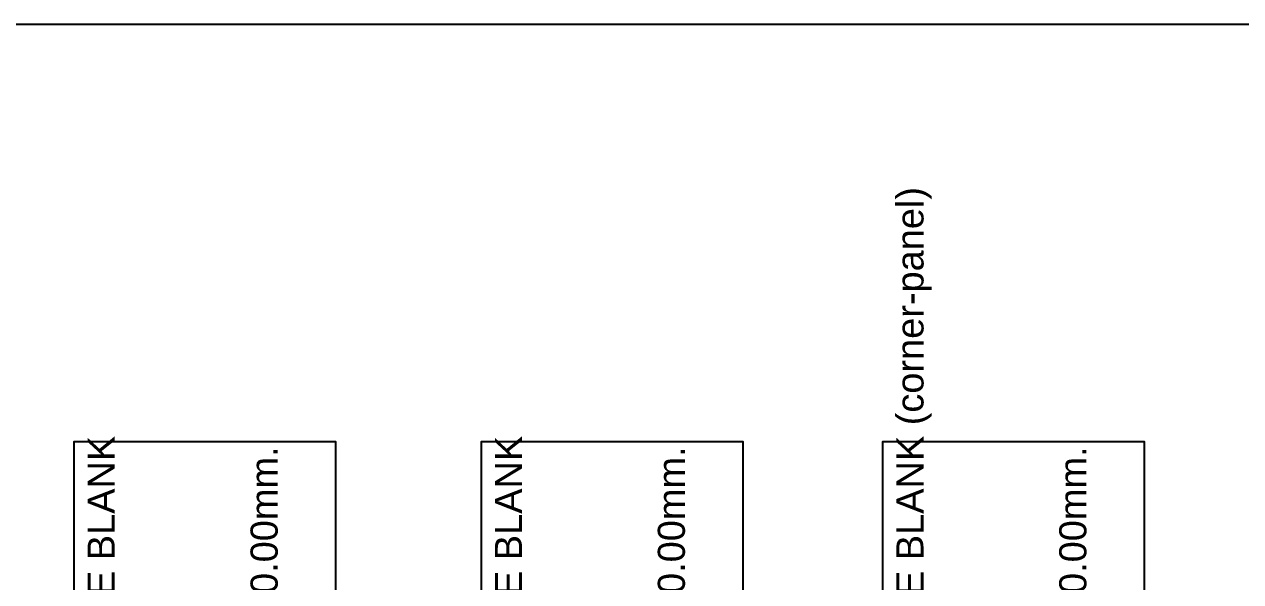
# Model space of a CAD drawing. Header units: millimetres. Extents: x -1379 to 1385823, y -4884429 to 548763.
# Drawn here: x 514560 to 519040, y -2329592 to -2327541 of the extents above; entities that cross this region are included whole.
import ezdxf

# ---------------------------------------------------------------- set-up
doc = ezdxf.new("R2010")
doc.units = ezdxf.units.MM
doc.set_wipeout_variables(frame=1)
for name, color, linetype, plot in [('000 - ESTIMATE_ASPG_MAIN_COLOR_6', 7, 'Continuous', False), ('000 - ESTIMATE_ASPG_TEXT_COLOR_1', 7, 'Continuous', False), ('000 - ESTIMATE_ASPG_WIPEOUT_', 7, 'Continuous', False)]:
    doc.layers.add(name, color=color, linetype=linetype, plot=plot)
doc.styles.add('_Arial', font='arial.ttf')

# ---------------------------------------------------------------- blocks, each defined once
blk = doc.blocks.new('A$Cd3cf6656')
at = {"color": 7}
blk.add_wipeout([(-964.7, -457.4), (1855.6, -457.4), (1855.6, 457.4), (-964.7, 457.4)], dxfattribs=at).dxf.layer = '000 - ESTIMATE_ASPG_WIPEOUT_'
at = {"layer": '000 - ESTIMATE_ASPG_MAIN_COLOR_6', "color": 7}
blk.add_lwpolyline([(-964.7, -457.4), (1855.6, -457.4), (1855.6, 507.4), (-964.7, 507.4)], close=True, dxfattribs=at)
at = {"layer": '000 - ESTIMATE_ASPG_TEXT_COLOR_1', "color": 7, "style": '_Arial'}
for s, p in [('LV TYPE', (-914.7, 356.5)), (':', (45, 356.5)), ('LV SINGLE-H', (-914.7, 206.5)), (':', (45, 206.5)), ('LV DOUBLE-H', (-914.7, 56.5)), (':', (45, 56.5)), ('VV_TRIM', (-914.7, -93.5)), (':', (45, -93.5)), ('F W x H x set', (-914.7, -243.5)), (':', (45, -243.5))]:
    blk.add_text(s, height=100, dxfattribs=at).set_placement(p)
for tag, p in [('LV_TYPE_VAL', (138.1, 356.5)), ('LV_SIN-H_VAL', (138.1, 206.5)), ('LV_DOU-H_VAL', (138.1, 56.5)), ('V-TRIM_VAL', (138.1, -93.5)), ('FRAME_VAL', (138.1, -243.5)), ('FRAME_SET', (138.1, -393.5))]:
    blk.add_attdef(tag, p, '', height=100, dxfattribs=at)
blk = doc.blocks.new('A$C7174f569')
at = {"color": 7, "rotation": 90}
for p, values in [((74431.7, 16607.6), {'LV_TYPE_VAL': 'E3_PL_11_SINGLE BLANK (corner-panel)', 'LV_SIN-H_VAL': '2800 mm. ', 'LV_DOU-H_VAL': '-', 'V-TRIM_VAL': '2800 mm.', 'FRAME_VAL': '1337.30mm. x 1400.00mm.', 'FRAME_SET': '2 set'}), ((71453, 16607.6), {'LV_TYPE_VAL': 'E3_PL_09_SINGLE BLANK', 'LV_SIN-H_VAL': '2800 mm. ', 'LV_DOU-H_VAL': '-', 'V-TRIM_VAL': '2800 mm.', 'FRAME_VAL': '1380.00mm. x 1400.00mm.', 'FRAME_SET': '2 set'}), ((72953, 16607.6), {'LV_TYPE_VAL': 'E3_PL_10_SINGLE BLANK', 'LV_SIN-H_VAL': '2800 mm. ', 'LV_DOU-H_VAL': '-', 'V-TRIM_VAL': '2800 mm.', 'FRAME_VAL': '1380.00mm. x 1400.00mm.', 'FRAME_SET': '2 set'})]:
    blk.add_blockref('A$Cd3cf6656', p, dxfattribs=at).add_auto_attribs(values)

msp = doc.modelspace()

# ---------------------------------------------------------------- linework, layer by layer
at = {"color": 7}
msp.add_lwpolyline([(493796.4, -2347540.5), (532546.4, -2347540.5), (532546.4, -2327540.5), (493796.4, -2327540.5)], close=True, dxfattribs=at)

# ---------------------------------------------------------------- next in the draw order: block references
msp.add_blockref('A$C7174f569', (443796.4, -2347540.5), dxfattribs=at)

doc.saveas('drawing.dxf')
